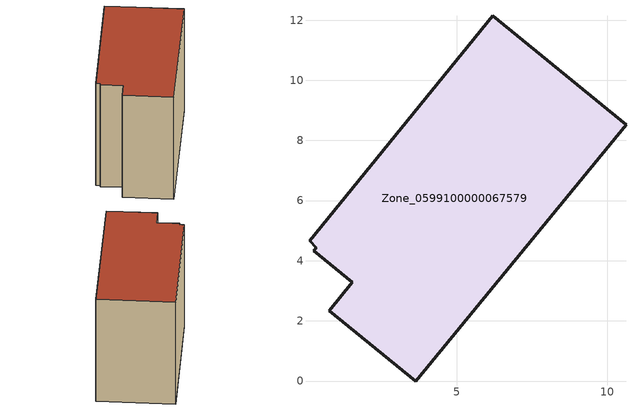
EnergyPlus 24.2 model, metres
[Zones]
Zone_0599100000067579
 floor ground (C_G): 0.33,4.43 0.1,4.66 6.2,12.14 10.63,8.53 3.63,0 0.76,2.34 1.52,3.28 0.25,4.33 z0
 wall outside (C_F): 10.63,8.53 6.2,12.14 0.1,4.66 0.33,4.43 0.25,4.33 1.52,3.28 0.76,2.34 3.63,0 10.63,8.53 z0:8.91
 roof outside (C_R): 0.33,4.43 0.25,4.33 1.52,3.28 0.76,2.34 3.63,0 10.63,8.53 6.2,12.14 0.1,4.66 z8.91
[BUILDING]
Pand.0599100000067579: North Axis=0; Terrain=City; Loads Convergence Tolerance Value=0.04; Temperature Convergence Tolerance Value=0.4; Solar Distribution=FullExterior; Maximum Number of Warmup Days=25; Minimum Number of Warmup Days=1
[Site:Location]
Rotterdam.The.Hague.AP_ZH_NLD Design_Conditions: Latitude=51.96; Longitude=4.45; Time Zone=1; Elevation=-4.5
[SITE:GROUNDTEMPERATURE:BUILDINGSURFACE]
18, 18, 18, 18, 18, 18, 18, 18, 18, 18, 18, 18
[MATERIAL] Thermal Absorptance=0.9; Solar Absorptance=0.7; Visible Absorptance=0.7
Name | Roughness | Thickness | Conductivity | Density | Specific Heat
G.TC.1946 | MediumSmooth | 0.15 | 1 | 540 | 1210
F.TC.1946 | Rough | 0.3 | 0.857143 | 1920 | 840
R.TC.1946 | MediumRough | 0.2 | 0.909091 | 1500 | 1000
[CONSTRUCTION]
C_G: G.TC.1946
C_F: F.TC.1946
C_R: R.TC.1946
[ZONE]
Zone_0599100000067579: Type=1; Multiplier=1; Ceiling Height=Autocalculate; Volume=Autocalculate; Floor Area=autocalculate; Part of Total Floor Area=Yes
[ZONEINFILTRATION:DESIGNFLOWRATE]
Infil_Zone_0599100000067579: Zone or ZoneList or Space or SpaceList=Zone_0599100000067579; Schedule=AlwaysOn; Design Flow Rate Calculation Method=Flow/Area; Flow Rate per Floor Area=0.003; Constant Term Coefficient=1; Temperature Term Coefficient=0; Velocity Term Coefficient=0; Velocity Squared Term Coefficient=0
[HVACTEMPLATE:ZONE:IDEALLOADSAIRSYSTEM]
Zone_0599100000067579: Maximum Heating Supply Air Temperature=50; Minimum Cooling Supply Air Temperature=13; Maximum Heating Supply Air Humidity Ratio=0.0156; Minimum Cooling Supply Air Humidity Ratio=0.0077; Heating Limit=NoLimit; Cooling Limit=NoLimit; Dehumidification Control Type=ConstantSensibleHeatRatio; Cooling Sensible Heat Ratio=0.7; Dehumidification Setpoint=60; Humidification Control Type=None; Humidification Setpoint=30; Outdoor Air Method=None; Outdoor Air Flow Rate per Person=0.00944; Outdoor Air Flow Rate per Zone Floor Area=0; Outdoor Air Flow Rate per Zone=0; Demand Controlled Ventilation Type=None; Outdoor Air Economizer Type=NoEconomizer; Heat Recovery Type=None; Sensible Heat Recovery Effectiveness=0.7; Latent Heat Recovery Effectiveness=0.65
[ZONECONTROL:THERMOSTAT]
ThermostatControl_Zone_0599100000067579: Zone or ZoneList=Zone_0599100000067579; Control Type Schedule=DualSetpointControlType; Control 1=Thermostat_Zone_0599100000067579; Temperature Difference Between Cutout And Setpoint=0
[THERMOSTATSETPOINT:DUALSETPOINT]
Thermostat_Zone_0599100000067579: Heating Setpoint Temperature Schedule=HeatingSetpoint_Zone_0599100000067579; Cooling Setpoint Temperature Schedule=CoolingSetpoint_Zone_0599100000067579
[SCHEDULE:COMPACT]
HeatingSetpoint_Zone_0599100000067579: Through: 12/31, For: AllDays, Until: 24:00, 21
CoolingSetpoint_Zone_0599100000067579: Through: 12/31, For: AllDays, Until: 24:00, 24
DualSetpointControlType: Through: 12/31, For: AllDays, Until: 24:00, 4
AlwaysOn: Through: 12/31, For: AllDays, Until: 24:00, 1
